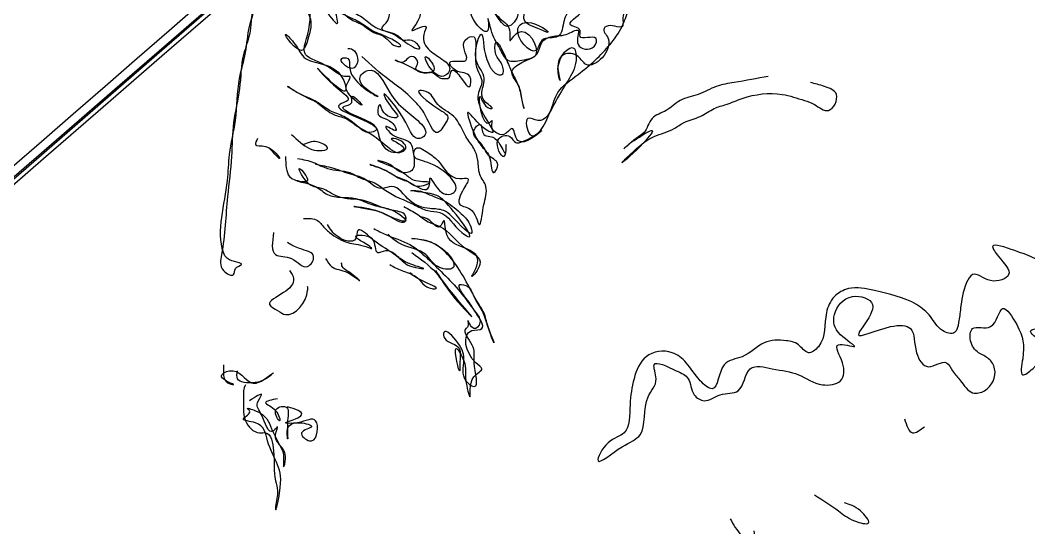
# Model space of a CAD drawing. Header units: metres. Extents: x -179 to 128, y -138 to 141.
# Drawn here: x 63.04 to 75.63, y 67.14 to 73.48 of the extents above; entities that cross this region are included whole.
import ezdxf

# ---------------------------------------------------------------- set-up
doc = ezdxf.new("R2010")
doc.units = ezdxf.units.M

msp = doc.modelspace()

# ---------------------------------------------------------------- linework, layer by layer
for points in [[(70.625, 78.42500000000001), (70.55, 78.30000000000001), (70.325, 78), (70.425, 78), (70.2, 77.75), (70.15, 77.47500000000001), (70.4, 77.80000000000001), (70.47500000000001, 77.875), (70.25, 77.60000000000001), (70.15, 77.5), (70.25, 77.75), (70.5, 78.05000000000001), (70.5, 78.05000000000001), (70.425, 78), (70.525, 78.25)], [(66.8, 79.72500000000001), (66.85000000000001, 78.2), (66.825, 77.80000000000001), (66.825, 77.525), (66.75, 77.15), (66.75, 76.85000000000001), (66.72500000000001, 76.65), (66.65, 76.375), (66.60000000000001, 76), (66.525, 75.75), (66.47500000000001, 75.45), (66.4, 75.2), (66.35000000000001, 74.95), (66.275, 74.72500000000001), (66.2, 74.45), (66.15, 74.22500000000001), (66.075, 74.05), (66.025, 73.8), (65.95, 73.625), (65.9, 73.3), (65.825, 73.05), (65.775, 72.625), (65.7, 72.2), (65.675, 71.775), (65.625, 71.275), (65.55, 70.55), (65.575, 70.35000000000001), (65.7, 70.3), (65.72500000000001, 70.375), (65.8, 70.425), (65.625, 70.5), (65.575, 70.575), (65.625, 71.47500000000001), (65.65, 71.8), (65.72500000000001, 72.22500000000001), (65.775, 72.75), (65.85000000000001, 73.075), (65.9, 73.4), (65.97500000000001, 73.65), (66.025, 73.85000000000001), (66.10000000000001, 74.075), (66.15, 74.3), (66.22500000000001, 74.55), (66.3, 74.75), (66.35000000000001, 75), (66.425, 75.22500000000001), (66.47500000000001, 75.525), (66.55, 75.775), (66.60000000000001, 76.10000000000001), (66.675, 76.4), (66.72500000000001, 76.825), (66.75, 77.10000000000001), (66.8, 77.5), (66.825, 77.65), (66.825, 78.17500000000001)], [(67.05, 76.65), (67.05, 76.575), (66.925, 76.5), (67.125, 76.47500000000001), (67.22500000000001, 76.3), (67.325, 76.10000000000001), (67.55, 75.875), (67.375, 75.75), (67.425, 75.775), (67.45, 75.675), (67.5, 75.65), (67.55, 75.75), (67.65, 75.65), (67.65, 75.47500000000001), (67.72500000000001, 75.375), (67.8, 75.05), (67.775, 74.7), (67.7, 74.47500000000001), (67.60000000000001, 74.325), (67.47500000000001, 74.35000000000001), (67.325, 74.425), (67.175, 74.525), (67.05, 74.575), (66.95, 74.60000000000001), (67.075, 74.55), (67.2, 74.47500000000001), (67.35000000000001, 74.4), (67.5, 74.3), (67.625, 74.175), (67.525, 74.075), (67.5, 73.85000000000001), (67.425, 73.7), (67.325, 73.60000000000001), (67.15, 73.7), (67.025, 73.775), (66.9, 73.85000000000001), (66.7, 74.05), (66.675, 73.9), (66.625, 73.775), (66.60000000000001, 73.65), (66.65, 73.525), (66.625, 73.22500000000001), (66.55, 73.10000000000001), (66.35000000000001, 73.3), (66.45, 73.2), (66.60000000000001, 73), (66.825, 72.925), (67.075, 72.72500000000001), (67.10000000000001, 72.60000000000001), (66.925, 72.7), (66.75, 72.875), (67, 72.625), (67.125, 72.47500000000001), (67.025, 72.425), (67.275, 72.25), (67.47500000000001, 72.10000000000001), (67.4, 72.075), (67.25, 72.15), (67.075, 72.275), (66.9, 72.35000000000001), (66.75, 72.45), (66.45, 72.60000000000001), (66.375, 72.65), (66.5, 72.575), (66.775, 72.425), (66.95, 72.3), (67.10000000000001, 72.25), (67.25, 72.15), (67.425, 72.05), (67.65, 71.875), (67.775, 71.825), (67.85000000000001, 71.875), (67.7, 72), (67.675, 72), (67.825, 71.875), (67.75, 71.825), (67.525, 72), (67.5, 72.10000000000001), (67.3, 72.25), (67.075, 72.4), (67.175, 72.45), (67.175, 72.525), (67.3, 72.425), (67.125, 72.575), (67.125, 72.7), (67.15, 72.775), (67.125, 72.775), (66.875, 72.9), (66.60000000000001, 73.05), (66.65, 73.425), (66.7, 73.75), (67, 73.45), (66.97500000000001, 73.625), (67.15, 73.5), (67.3, 73.425), (67.45, 73.325), (67.575, 73.275), (67.75, 73.15), (67.775, 73.15), (67.60000000000001, 73.275), (67.425, 73.35000000000001), (67.275, 73.45), (67.125, 73.525), (66.95, 73.65), (66.85000000000001, 73.85000000000001), (66.95, 73.75), (67, 73.7), (67.15, 73.60000000000001), (67.325, 73.5), (67.5, 73.375), (67.72500000000001, 73.3), (67.85000000000001, 73.2), (68.025, 73.125), (67.925, 73.22500000000001), (67.825, 73.22500000000001), (67.7, 73.3), (67.55, 73.375), (67.625, 73.47500000000001), (67.65, 73.575), (67.75, 73.75), (67.8, 73.875), (67.9, 73.925), (67.95, 73.9), (68.075, 73.95), (68.05, 73.775), (67.97500000000001, 73.425), (67.925, 73.35000000000001), (68.10000000000001, 73.4), (68.075, 73.3), (68.15, 73.10000000000001), (68.325, 72.97500000000001), (68.4, 72.875), (68.3, 72.775), (68.10000000000001, 73.025), (68.2, 72.85000000000001), (67.97500000000001, 72.875), (68, 72.95), (67.925, 73.025), (67.8, 72.95), (67.72500000000001, 72.97500000000001), (67.95, 72.875), (68.10000000000001, 72.825), (68.175, 72.825), (68.3, 72.75), (68.35000000000001, 72.75), (68.375, 72.75), (68.425, 72.85000000000001), (68.525, 72.775), (68.65, 72.65), (68.65, 72.775), (68.47500000000001, 72.85000000000001), (68.4, 72.95), (68.60000000000001, 72.97500000000001), (68.575, 73.2), (68.675, 73.275), (68.72500000000001, 72.925), (68.8, 72.7), (68.75, 72.525), (68.925, 72.075), (68.8, 72.15), (68.625, 72.325), (68.7, 72.075), (68.8, 71.9), (68.9, 71.75), (68.95, 71.575), (69, 71.675), (68.9, 71.775), (68.8, 71.925), (68.7, 72.10000000000001), (68.775, 72.175), (68.825, 72.05), (68.9, 72.025), (69.025, 71.925), (69.10000000000001, 71.825), (69.10000000000001, 71.925), (69.10000000000001, 71.9), (69.075, 71.775), (69, 71.97500000000001), (69.15, 72.025), (69.22500000000001, 71.95), (69.275, 71.95), (69.55, 72.10000000000001), (69.25, 71.97500000000001), (69.175, 72.125), (69.075, 72.05), (68.97500000000001, 72.075), (68.925, 72.15), (68.925, 72.22500000000001), (68.9, 72.2), (68.775, 72.525), (68.9, 72.375), (68.925, 72.375), (68.85000000000001, 72.45), (68.825, 72.7), (68.825, 72.775), (68.72500000000001, 73), (68.8, 73.3), (68.825, 73.15), (68.9, 72.9), (69, 72.8), (69.05, 72.8), (69.05, 72.925), (68.97500000000001, 73.05), (68.97500000000001, 73.2), (69.10000000000001, 73), (69.175, 72.825), (69.25, 72.675), (69.3, 72.47500000000001), (69.325, 72.375), (69.3, 72.5), (69.25, 72.675), (69.175, 72.825), (69.3, 72.95), (69.5, 73.075), (69.55, 73.2), (69.675, 73.275), (69.85000000000001, 73.3), (70, 73.35000000000001), (70, 73.175), (70.2, 73.15), (70.22500000000001, 73.25), (70.025, 73.275), (70.025, 73.35000000000001), (69.9, 73.425), (70.05, 73.60000000000001), (69.925, 73.60000000000001), (69.825, 73.47500000000001), (69.75, 73.275), (69.55, 73.22500000000001), (69.47500000000001, 73.10000000000001), (69.25, 73.375), (69.375, 73.45), (69.625, 73.325), (69.5, 73.375), (69.325, 73.5), (69.325, 73.575), (69.22500000000001, 73.625), (69.05, 73.75), (69.25, 73.7), (69.425, 73.625), (69.375, 73.75), (69.2, 73.825), (69.025, 73.9), (69.275, 74), (69.35000000000001, 73.825), (69.3, 73.925), (69.275, 74.05), (69.2, 74.22500000000001), (69.10000000000001, 73.95), (68.9, 73.97500000000001), (69.075, 73.8), (68.925, 73.85000000000001), (69.075, 73.72500000000001), (69.25, 73.55), (69.125, 73.4), (68.97500000000001, 73.55), (68.875, 73.7), (68.8, 73.925), (68.75, 74.125), (68.825, 74.25), (68.9, 74.60000000000001), (68.97500000000001, 74.85000000000001), (69.10000000000001, 74.85000000000001), (69.22500000000001, 74.925), (69.325, 74.9), (69.325, 75.025), (69.175, 74.875), (69.05, 74.85000000000001), (68.95, 74.8), (68.875, 74.45), (68.825, 74.25), (68.75, 74.125), (68.8, 73.925), (68.875, 73.7), (69.025, 73.5), (69.15, 73.325), (69.15, 73.22500000000001), (69.25, 73.325), (69.47500000000001, 73.05), (69.3, 72.97500000000001), (69.125, 72.97500000000001), (69.025, 73.125), (68.925, 73.325), (68.875, 73.5), (68.875, 73.35000000000001), (68.675, 73.525), (68.60000000000001, 73.7), (68.45, 73.8), (68.525, 73.875), (68.625, 73.75), (68.72500000000001, 73.60000000000001), (68.775, 73.575), (68.75, 73.8), (68.7, 74.025), (68.625, 74.175), (68.575, 74.35000000000001), (68.47500000000001, 74.5), (68.425, 74.625), (68.10000000000001, 75), (67.825, 75.3), (67.65, 75.45), (67.60000000000001, 75.60000000000001), (67.8, 75.425), (67.875, 76.025), (67.75, 76), (67.575, 76.10000000000001), (67.75, 76.22500000000001), (67.925, 75.95), (67.95, 75.7), (68.075, 75.175), (68.125, 75.45), (68.15, 75.8), (68.10000000000001, 75.95), (68.025, 75.9), (67.95, 75.9), (67.9, 76.15), (67.675, 76.25), (67.60000000000001, 76.15), (67.65, 76.05), (67.775, 76.025), (67.85000000000001, 75.85000000000001), (67.675, 75.575), (67.625, 75.72500000000001), (67.525, 75.9), (67.575, 76), (67.5, 76.10000000000001), (67.4, 76.175), (67.55, 76.2), (67.35000000000001, 76.22500000000001), (67.425, 76.175), (67.425, 76.075), (67.35000000000001, 76.075), (67.275, 76.22500000000001), (67.3, 76.35000000000001), (67, 76.45), (66.97500000000001, 76.525)], [(70.7, 73.85000000000001), (70.75, 73.65), (70.575, 73.575), (70.55, 73.4), (70.35000000000001, 73.4), (70.325, 73.375), (70.375, 73.25), (70.10000000000001, 72.925), (70, 73.025), (69.825, 73.05), (69.75, 72.875), (69.775, 72.72500000000001), (69.75, 72.875), (69.95, 73.125), (69.97500000000001, 72.97500000000001), (69.875, 72.72500000000001), (69.7, 72.425), (69.5, 72.22500000000001), (69.375, 72.25), (69.4, 72.05), (69.65, 72.325), (69.75, 72.575), (70, 72.8), (70.4, 73.175), (70.55, 73.4), (70.625, 73.60000000000001)], [(67.125, 73.125), (67.15, 73.125), (67.25, 72.97500000000001), (67.175, 72.875), (67.05, 73), (67.125, 73), (67.15, 72.875), (67.5, 72.525), (67.275, 72.75), (67.375, 72.85000000000001), (67.65, 72.575), (67.85000000000001, 72.35000000000001), (68.075, 72.025), (68.025, 72), (67.85000000000001, 72.2), (67.575, 72.55), (67.7, 72.35000000000001), (67.75, 72.275), (67.575, 72.325), (67.525, 72.425), (67.5, 72.325), (67.675, 72.2), (67.72500000000001, 72.10000000000001), (67.60000000000001, 72.15), (67.65, 72.075), (67.9, 71.95), (67.95, 71.775), (67.925, 71.60000000000001), (67.8, 71.575), (67.65, 71.675), (67.5, 71.72500000000001), (67.675, 71.65), (67.85000000000001, 71.55), (67.97500000000001, 71.47500000000001), (68.15, 71.45), (68.025, 71.4), (67.85000000000001, 71.47500000000001), (67.72500000000001, 71.525), (67.60000000000001, 71.60000000000001), (67.4, 71.675), (67.60000000000001, 71.60000000000001), (67.775, 71.5), (67.9, 71.45), (68.125, 71.375), (68.15, 71.45), (68.15, 71.5), (68.3, 71.325), (68.45, 71.325), (68.125, 71.7), (67.95, 71.8), (67.97500000000001, 71.875), (68.125, 71.825), (68.25, 71.72500000000001), (68.525, 71.5), (68.625, 71.5), (68.575, 71.375), (68.525, 71.175), (68.675, 71.10000000000001), (68.775, 70.925), (68.8, 71.025), (68.825, 71.175), (68.85000000000001, 71.4), (68.775, 71.55), (68.75, 71.72500000000001), (68.7, 71.875), (68.60000000000001, 72.025), (68.45, 72.275), (68.25, 72.425), (68.125, 72.575), (68.025, 72.60000000000001), (68.25, 72.375), (68.375, 72.25), (68.35000000000001, 72.2), (68.25, 72.075), (68.075, 72.325), (67.97500000000001, 72.45), (67.875, 72.55), (67.65, 72.72500000000001), (67.3, 73.025)], [(72.375, 72.775), (71.95, 72.7), (71.72500000000001, 72.65), (71.5, 72.55), (71.275, 72.47500000000001), (71.10000000000001, 72.35000000000001), (70.925, 72.25), (70.825, 72.075), (70.72500000000001, 72), (70.575, 71.875), (70.60000000000001, 71.9), (70.7, 71.97500000000001), (70.925, 72.10000000000001), (70.775, 71.9), (70.55, 71.7), (70.65, 71.8), (70.95, 72.025), (71.2, 72.125), (71.325, 72.2), (71.525, 72.275), (71.7, 72.375), (71.85000000000001, 72.425), (72.05, 72.5), (72.55, 72.55), (72.825, 72.47500000000001), (72.95, 72.425), (73.125, 72.35000000000001), (73.22500000000001, 72.55), (73.075, 72.65), (72.9, 72.7)], [(66.425, 72.05), (66.65, 71.875), (66.775, 71.85000000000001), (66.875, 71.875), (66.775, 71.95), (66.575, 71.925)], [(66, 72), (65.97500000000001, 71.925), (66.10000000000001, 71.9), (66.275, 71.75), (66.15, 71.875)], [(66.35000000000001, 71.775), (66.4, 71.525), (66.72500000000001, 71.4), (66.875, 71.3), (67.22500000000001, 71.25), (67.425, 71.175), (67.625, 71.125), (67.775, 71.05), (67.85000000000001, 70.97500000000001), (67.65, 71.025), (67.47500000000001, 71.10000000000001), (67.2, 71.15), (67.47500000000001, 71.10000000000001), (67.65, 71.025), (67.85000000000001, 70.97500000000001), (67.85000000000001, 71.025), (67.7, 71.10000000000001), (67.525, 71.15), (67.325, 71.22500000000001), (67, 71.275), (66.8, 71.375), (66.65, 71.425), (66.525, 71.625), (66.625, 71.47500000000001), (66.47500000000001, 71.47500000000001)], [(66.5, 71.75), (66.7, 71.7), (66.875, 71.625), (67.15, 71.575), (67.3, 71.5), (67.45, 71.45), (67.60000000000001, 71.35000000000001), (67.95, 71.175), (68.125, 71.10000000000001), (68.275, 71.075), (68.55, 70.825), (68.625, 70.775), (68.325, 71.22500000000001), (68.2, 71.3), (67.925, 71.35000000000001), (67.97500000000001, 71.35000000000001), (68.2, 71.275), (68.325, 71.22500000000001), (68.525, 71.075), (68.65, 70.925), (68.675, 70.825), (68.425, 71.025), (68.325, 71.10000000000001), (68.15, 71.125), (67.9, 71.22500000000001), (67.675, 71.4), (67.55, 71.375), (67.325, 71.5), (67.175, 71.55), (66.95, 71.625), (66.72500000000001, 71.675)], [(67.825, 71.15), (68, 71.05), (68.15, 70.95), (68.275, 70.9), (68.60000000000001, 70.625), (68.775, 70.425), (68.675, 70.275), (68.75, 70.47500000000001), (68.60000000000001, 70.625), (68.35000000000001, 70.85000000000001), (68.325, 70.97500000000001), (68.275, 70.9), (68.15, 70.97500000000001), (68.025, 71.025)], [(66.575, 71), (66.75, 70.97500000000001), (66.8, 70.925), (66.9, 70.825), (67.125, 70.7), (67.35000000000001, 70.65), (67.425, 70.625), (67.325, 70.7), (67.22500000000001, 70.775), (67.425, 70.75), (67.5, 70.575), (67.60000000000001, 70.60000000000001), (67.75, 70.525), (67.925, 70.4), (68.075, 70.375), (67.925, 70.425), (67.675, 70.575), (67.425, 70.75), (67.25, 70.85000000000001), (67.22500000000001, 70.75), (67, 70.775), (66.875, 70.925)], [(76.825, 71.05), (76.675, 70.95), (76.575, 70.8), (76.575, 70.4), (76.425, 70), (76.125, 70.175), (75.97500000000001, 70.3), (75.7, 70.5), (75.45, 70.60000000000001), (75.175, 70.65), (75.25, 70.525), (75.375, 70.3), (75.15, 70.22500000000001), (74.925, 70.3), (74.85000000000001, 70.2), (74.775, 69.875), (74.75, 69.7), (74.7, 69.575), (74.55, 69.60000000000001), (74.4, 69.775), (74.22500000000001, 69.925), (73.7, 70.10000000000001), (73.375, 70.125), (73.2, 70.025), (73.10000000000001, 69.825), (73, 69.4), (72.875, 69.325), (72.75, 69.425), (72.60000000000001, 69.47500000000001), (72.325, 69.45), (72.05, 69.275), (71.825, 69.175), (71.675, 68.875), (71.525, 68.97500000000001), (71.35000000000001, 69.2), (71.175, 69.325), (70.85000000000001, 69.275), (70.7, 69), (70.65, 68.675), (70.575, 68.325), (70.375, 68.2), (70.25, 67.97500000000001), (70.55, 68.15), (70.775, 68.3), (70.875, 68.775), (70.97500000000001, 69), (70.95, 69.175), (71.22500000000001, 69.10000000000001), (71.375, 69), (71.45, 68.8), (71.575, 68.72500000000001), (71.775, 68.8), (72, 68.85000000000001), (72.15, 69.125), (72.425, 69.125), (72.75, 69.05), (73.05, 68.925), (73.275, 68.97500000000001), (73.3, 69.2), (73.25, 69.425), (73.45, 69.4), (73.275, 69.55), (73.2, 69.8), (73.425, 70.025), (73.675, 69.925), (73.65, 69.8), (73.5, 69.55), (73.9, 69.65), (74.15, 69.625), (74.22500000000001, 69.325), (74.375, 69.15), (74.60000000000001, 69.2), (74.675, 69.10000000000001), (74.775, 68.97500000000001), (74.925, 68.825), (75.075, 68.85000000000001), (75.2, 69.125), (75.125, 69.25), (75, 69.325), (74.9, 69.47500000000001), (74.925, 69.625), (75.15, 69.65), (75.3, 69.875), (75.47500000000001, 69.675), (75.55, 69.25), (75.55, 69.05), (75.675, 69.125), (75.775, 69.45), (75.65, 69.60000000000001), (75.875, 69.675), (75.72500000000001, 69.9), (75.875, 69.875), (75.97500000000001, 69.8), (76.175, 69.7), (76.025, 69.60000000000001), (76.45, 69.525), (76.525, 69.625), (76.80000000000001, 69.775), (76.875, 70.05), (77, 70.15), (77.125, 70.425), (77.2, 70.3), (77.30000000000001, 70.125), (77.35000000000001, 69.9), (77.47500000000001, 69.8), (77.575, 70.10000000000001), (77.47500000000001, 70.2), (77.17500000000001, 70.65), (76.9, 70.47500000000001), (76.7, 70.55), (76.85000000000001, 70.875)], [(66.2, 70.825), (66.22500000000001, 70.55), (66.425, 70.5), (66.625, 70.4), (66.7, 70.525), (66.525, 70.625), (66.375, 70.7)], [(67.45, 70.875), (67.60000000000001, 70.8), (67.9, 70.675), (68.15, 70.47500000000001), (68.575, 70.025), (68.72500000000001, 69.825), (68.775, 69.7), (68.7, 69.625), (68.625, 69.72500000000001), (68.625, 69.65), (68.60000000000001, 69.625), (68.675, 69.425), (68.7, 69.2), (68.7, 68.9), (68.60000000000001, 68.97500000000001), (68.575, 69.22500000000001), (68.5, 69.45), (68.325, 69.575), (68.325, 69.525), (68.5, 69.4), (68.525, 69.175), (68.525, 69.10000000000001), (68.47500000000001, 69.375), (68.575, 69.22500000000001), (68.60000000000001, 68.97500000000001), (68.65, 68.775), (68.7, 69.025), (68.8, 69.125), (68.72500000000001, 69.2), (68.675, 69.60000000000001), (68.8, 69.625), (68.72500000000001, 69.825), (68.625, 69.97500000000001), (68.525, 70.175), (68.625, 70.15), (68.7, 70.025), (68.8, 69.85000000000001), (68.875, 69.65), (68.95, 69.45), (68.875, 69.65), (68.825, 69.825), (68.75, 69.95), (68.625, 70.175), (68.22500000000001, 70.675), (68.10000000000001, 70.72500000000001), (67.925, 70.75), (68.175, 70.7), (68.425, 70.375), (68.25, 70.4), (68.10000000000001, 70.55), (67.8, 70.675), (67.625, 70.8)], [(67.925, 70.575), (68.22500000000001, 70.325), (68.425, 70.05), (68.675, 69.775), (68.425, 70.075), (68.22500000000001, 70.35000000000001)], [(66.85000000000001, 70.5), (66.925, 70.4), (67.125, 70.325), (67.275, 70.22500000000001), (67.15, 70.325), (67.05, 70.425), (67.05, 70.45)], [(67.65, 70.425), (67.8, 70.35000000000001), (67.97500000000001, 70.275), (68.175, 70.125), (68.22500000000001, 70.125), (68.05, 70.22500000000001), (67.9, 70.325)], [(66.4, 70.35000000000001), (66.45, 70.25), (66.325, 70.075), (66.15, 69.925), (66.25, 69.85000000000001), (66.35000000000001, 69.8), (66.625, 70.10000000000001), (66.625, 70.15)], [(65.575, 69.175), (65.575, 69.075), (65.625, 68.95), (65.7, 68.925), (65.55, 69.025), (65.65, 69.10000000000001), (65.925, 68.95), (66.10000000000001, 69), (66.2, 69.075), (66.10000000000001, 69), (65.95, 68.95), (65.75, 69), (65.75, 69.10000000000001)], [(65.85000000000001, 68.925), (65.825, 68.85000000000001), (65.825, 68.775), (65.85000000000001, 68.47500000000001), (66.025, 68.325), (66.10000000000001, 68.325), (66.2, 68.10000000000001), (66.22500000000001, 67.72500000000001), (66.25, 67.60000000000001), (66.22500000000001, 67.4), (66.22500000000001, 67.375), (66.275, 67.575), (66.25, 67.925), (66.125, 68.22500000000001), (65.97500000000001, 68.45), (65.825, 68.5), (65.9, 68.60000000000001), (65.875, 68.625), (65.97500000000001, 68.60000000000001), (66.175, 68.375), (66.275, 68.175), (66.325, 68.025), (66.325, 67.9), (66.35000000000001, 68), (66.275, 68.175), (66.22500000000001, 68.3), (66.25, 68.4), (66.2, 68.35000000000001), (66.05, 68.55), (66, 68.7), (66.05, 68.8), (65.9, 68.72500000000001)], [(66.25, 68.75), (66.10000000000001, 68.7), (66.22500000000001, 68.60000000000001), (66.275, 68.47500000000001), (66.22500000000001, 68.60000000000001), (66.35000000000001, 68.65), (66.375, 68.47500000000001), (66.375, 68.25), (66.375, 68.375), (66.525, 68.45), (66.675, 68.4), (66.55, 68.325), (66.65, 68.22500000000001), (66.675, 68.22500000000001), (66.72500000000001, 68.47500000000001), (66.5, 68.45), (66.35000000000001, 68.45), (66.47500000000001, 68.5), (66.55, 68.55), (66.375, 68.65)], [(74.075, 68.5), (74.175, 68.325), (74.325, 68.4)], [(72.95, 67.55), (73.25, 67.35000000000001), (73.45, 67.22500000000001), (73.625, 67.2), (73.525, 67.35000000000001), (73.325, 67.45)], [(71.9, 67.25), (72.05, 67.025), (72.175, 66.925), (72.2, 67.10000000000001)]]:
    msp.add_spline(points, degree=3)

doc.saveas('drawing.dxf')
